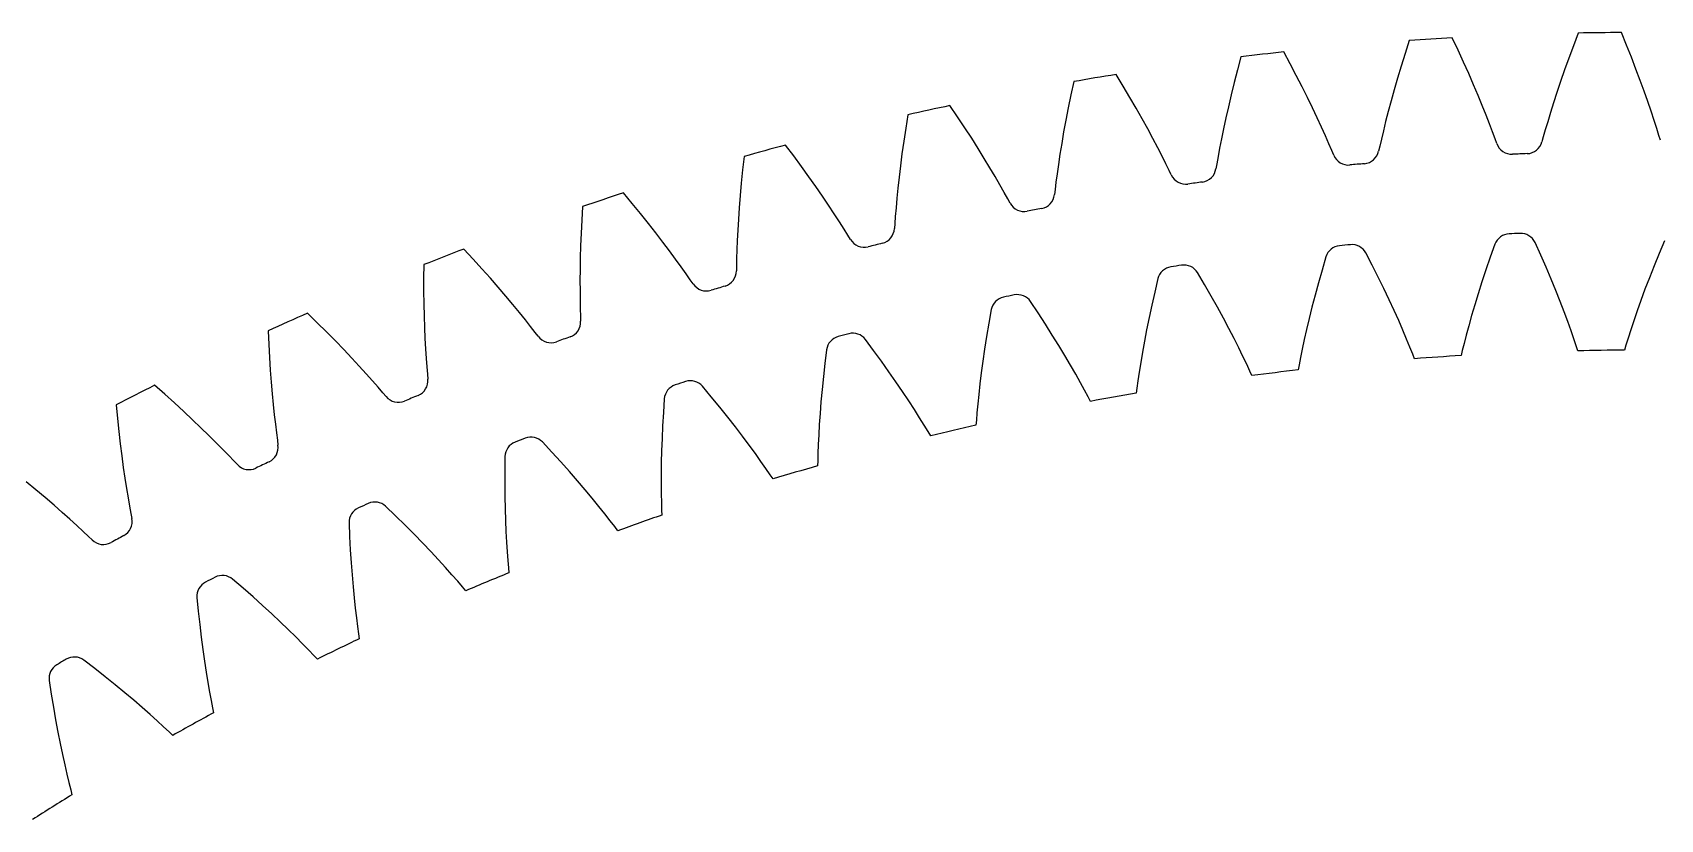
# Model space of a CAD drawing. Header units: millimetres. Extents: x -94 to 94, y -94 to 94.
# Drawn here: x -45.58 to 0.52, y 71.45 to 93.75 of the extents above; entities that cross this region are included whole.
import ezdxf

# ---------------------------------------------------------------- set-up
doc = ezdxf.new("R2010")
doc.units = ezdxf.units.MM

msp = doc.modelspace()

# ---------------------------------------------------------------- linework, layer by layer
at = {"layer": 'thin_ring_external'}
for p, q in [((-5.208707, 93.248879), (-5.37317, 93.595895)), ((-1.807291, 93.732578), (-1.944708, 93.373991)), ((-0.44057, 93.393201), (-0.587099, 93.748162)), ((-9.963256, 92.861282), (-10.145223, 93.199447)), ((-6.709903, 93.152892), (-6.821037, 92.798662)), ((-6.590975, 93.518028), (-6.709903, 93.152892)), ((-5.053363, 92.911688), (-5.208707, 93.248879)), ((-1.944708, 93.373991), (-2.073785, 93.025898)), ((-0.302646, 93.048518), (-0.44057, 93.393201)), ((-11.457592, 92.688768), (-11.550494, 92.329325)), ((-11.357464, 93.0595), (-11.457592, 92.688768)), ((-9.790897, 92.532462), (-9.963256, 92.861282)), ((-6.821037, 92.798662), (-6.924445, 92.456179)), ((-4.907179, 92.585164), (-5.053363, 92.911688)), ((-2.194545, 92.689141), (-2.30699, 92.364734)), ((-2.073785, 93.025898), (-2.194545, 92.689141)), ((-0.173324, 92.714955), (-0.302646, 93.048518)), ((-0.052631, 92.393525), (-0.173324, 92.714955)), ((-16.094322, 92.35819), (-16.17539, 91.982829)), ((-14.691812, 92.23142), (-14.890809, 92.559853)), ((-14.502888, 91.91183), (-14.691812, 92.23142)), ((-11.550494, 92.329325), (-11.63628, 91.982009)), ((-9.628231, 92.213828), (-9.790897, 92.532462)), ((-9.475385, 91.906383), (-9.628231, 92.213828)), ((-6.924445, 92.456179), (-7.020179, 92.126453)), ((-4.770231, 92.270316), (-4.907179, 92.585164)), ((-4.642652, 91.968384), (-4.770231, 92.270316)), ((-2.30699, 92.364734), (-2.411082, 92.053922)), ((0.059364, 92.085473), (-0.052631, 92.393525)), ((-16.17539, 91.982829), (-16.249817, 91.619112)), ((-14.324164, 91.601917), (-14.502888, 91.91183)), ((-11.63628, 91.982009), (-11.715053, 91.647825)), ((-9.332556, 91.61136), (-9.475385, 91.906383)), ((-7.108264, 91.810732), (-7.188686, 91.510604)), ((-7.020179, 92.126453), (-7.108264, 91.810732)), ((-4.524661, 91.680943), (-4.642652, 91.968384)), ((-2.506723, 91.758292), (-2.593713, 91.479954)), ((-2.411082, 92.053922), (-2.506723, 91.758292)), ((0.162524, 91.792382), (0.059364, 92.085473)), ((0.256595, 91.516357), (0.162524, 91.792382)), ((-20.789192, 91.415929), (-20.850988, 91.036918)), ((-19.382038, 91.360937), (-19.597545, 91.67878)), ((-19.177043, 91.05141), (-19.382038, 91.360937)), ((-16.249817, 91.619112), (-16.317757, 91.267868)), ((-14.15582, 91.302678), (-14.324164, 91.601917)), ((-13.998113, 91.015332), (-14.15582, 91.302678)), ((-11.786902, 91.328018), (-11.851894, 91.024175)), ((-11.715053, 91.647825), (-11.786902, 91.328018)), ((-9.200043, 91.330319), (-9.332556, 91.61136)), ((-9.078311, 91.065326), (-9.200043, 91.330319)), ((-7.188686, 91.510604), (-7.261351, 91.228187)), ((-4.416619, 91.410081), (-4.524661, 91.680943)), ((-4.319141, 91.158745), (-4.416619, 91.410081)), ((-2.593713, 91.479954), (-2.671666, 91.221894)), ((0.341113, 91.260372), (0.256595, 91.516357)), ((-20.850988, 91.036918), (-20.906747, 90.669875)), ((-18.982728, 90.751027), (-19.177043, 91.05141)), ((-16.379363, 90.930098), (-16.43479, 90.607039)), ((-16.317757, 91.267868), (-16.379363, 90.930098)), ((-13.851422, 90.741424), (-13.998113, 91.015332)), ((-11.851894, 91.024175), (-11.910044, 90.738416)), ((-8.968126, 90.819296), (-9.078311, 91.065326)), ((-8.870848, 90.596753), (-8.968126, 90.819296)), ((-7.326025, 90.966484), (-7.382176, 90.730188)), ((-7.261351, 91.228187), (-7.326025, 90.966484)), ((-4.233353, 90.931525), (-4.319141, 91.158745)), ((-4.161689, 90.736963), (-4.233353, 90.931525)), ((-2.739809, 90.988774), (-2.796369, 90.789297)), ((-2.671666, 91.221894), (-2.739809, 90.988774)), ((0.415187, 91.029068), (0.341113, 91.260372)), ((0.476823, 90.831101), (0.415187, 91.029068)), ((0.520303, 90.695686), (0.476823, 90.831101)), ((-24.021699, 90.252103), (-24.253155, 90.558528)), ((-20.906747, 90.669875), (-20.956663, 90.31562)), ((-18.799323, 90.460774), (-18.982728, 90.751027)), ((-18.62715, 90.181856), (-18.799323, 90.460774)), ((-16.43479, 90.607039), (-16.484183, 90.300275)), ((-13.716319, 90.482993), (-13.851422, 90.741424)), ((-13.593715, 90.242909), (-13.716319, 90.482993)), ((-11.961272, 90.473752), (-12.005284, 90.234897)), ((-11.910044, 90.738416), (-11.961272, 90.473752)), ((-8.789343, 90.406104), (-8.870848, 90.596753)), ((-8.732279, 90.27583), (-8.789343, 90.406104)), ((-7.428477, 90.528084), (-7.461464, 90.389738)), ((-7.382176, 90.730188), (-7.428477, 90.528084)), ((-4.111351, 90.603946), (-4.161689, 90.736963)), ((-2.796369, 90.789297), (-2.836377, 90.652817)), ((-25.429825, 90.235173), (-25.472188, 89.853502)), ((-23.801166, 89.953448), (-24.021699, 90.252103)), ((-23.591767, 89.663378), (-23.801166, 89.953448)), ((-21.000942, 89.975145), (-21.039801, 89.649677)), ((-20.956663, 90.31562), (-21.000942, 89.975145)), ((-18.466665, 89.915795), (-18.62715, 90.181856)), ((-18.318542, 89.664599), (-18.466665, 89.915795)), ((-16.527665, 90.011919), (-16.565312, 89.744984)), ((-16.484183, 90.300275), (-16.527665, 90.011919)), ((-13.485201, 90.025624), (-13.593715, 90.242909)), ((-13.394067, 89.839385), (-13.485201, 90.025624)), ((-12.041205, 90.030692), (-12.067084, 89.890843)), ((-12.005284, 90.234897), (-12.041205, 90.030692)), ((-25.509133, 89.48409), (-25.540895, 89.127749)), ((-25.472188, 89.853502), (-25.509133, 89.48409)), ((-23.393782, 89.382869), (-23.591767, 89.663378)), ((-21.039801, 89.649677), (-21.073466, 89.340791)), ((-18.18384, 89.43109), (-18.318542, 89.664599)), ((-18.064372, 89.219628), (-18.18384, 89.43109)), ((-16.597071, 89.504194), (-16.622518, 89.298421)), ((-16.565312, 89.744984), (-16.597071, 89.504194)), ((-13.330426, 89.712195), (-13.394067, 89.839385)), ((-28.59869, 88.907812), (-28.84549, 89.202019)), ((-25.540895, 89.127749), (-25.567732, 88.785457)), ((-23.207591, 89.113106), (-23.393782, 89.382869)), ((-23.03373, 88.855586), (-23.207591, 89.113106)), ((-21.102168, 89.050592), (-21.126136, 88.782083)), ((-21.073466, 89.340791), (-21.102168, 89.050592)), ((-17.963848, 89.038286), (-18.064372, 89.219628)), ((-17.893795, 88.914511), (-17.963848, 89.038286)), ((-16.622518, 89.298421), (-16.641223, 89.157433)), ((-30.004115, 88.819005), (-30.026934, 88.435668)), ((-28.363196, 88.620807), (-28.59869, 88.907812)), ((-28.139258, 88.341808), (-28.363196, 88.620807)), ((-25.567732, 88.785457), (-25.589921, 88.45843)), ((-22.872974, 88.612281), (-23.03373, 88.855586)), ((-22.726524, 88.385954), (-22.872974, 88.612281)), ((-21.145558, 88.539985), (-21.160466, 88.333181)), ((-21.126136, 88.782083), (-21.145558, 88.539985)), ((-30.044968, 88.064852), (-30.058494, 87.707353)), ((-30.026934, 88.435668), (-30.044968, 88.064852)), ((-27.927208, 88.071773), (-28.139258, 88.341808)), ((-27.727486, 87.811869), (-27.927208, 88.071773)), ((-25.60777, 88.148227), (-25.621618, 87.856941)), ((-25.589921, 88.45843), (-25.60777, 88.148227)), ((-22.596415, 88.180868), (-22.726524, 88.385954)), ((-22.486763, 88.004896), (-22.596415, 88.180868)), ((-21.160466, 88.333181), (-21.171947, 88.191422)), ((-33.10107, 87.331571), (-33.362571, 87.612792)), ((-30.058494, 87.707353), (-30.067818, 87.364138)), ((-27.540703, 87.563563), (-27.727486, 87.811869)), ((-25.631844, 87.587558), (-25.638879, 87.344785)), ((-25.621618, 87.856941), (-25.631844, 87.587558)), ((-22.410482, 87.88486), (-22.486763, 88.004896)), ((-34.500127, 87.171117), (-34.503344, 86.787116)), ((-32.851228, 87.056964), (-33.10107, 87.331571)), ((-30.067818, 87.364138), (-30.073281, 87.036404)), ((-27.367733, 87.328784), (-27.540703, 87.563563)), ((-27.209918, 87.11023), (-27.367733, 87.328784)), ((-25.643208, 87.13749), (-25.647436, 86.995329)), ((-25.638879, 87.344785), (-25.643208, 87.13749)), ((-34.503344, 86.787116), (-34.50242, 86.415862)), ((-32.613338, 86.789764), (-32.851228, 87.056964)), ((-32.387776, 86.530909), (-32.613338, 86.789764)), ((-30.073281, 87.036404), (-30.075267, 86.725695)), ((-30.075267, 86.725695), (-30.074223, 86.434082)), ((-27.069507, 86.912055), (-27.209918, 87.11023)), ((-26.951013, 86.741911), (-27.069507, 86.912055)), ((-26.868701, 86.625926), (-26.951013, 86.741911)), ((-34.50242, 86.415862), (-34.497674, 86.05814)), ((-32.175044, 86.281542), (-32.387776, 86.530909)), ((-31.975825, 86.043097), (-32.175044, 86.281542)), ((-30.074223, 86.434082), (-30.070682, 86.164528)), ((-37.517094, 85.527492), (-37.792612, 85.794994)), ((-34.497674, 86.05814), (-34.489461, 85.714895)), ((-31.791093, 85.817456), (-31.975825, 86.043097)), ((-31.622324, 85.607245), (-31.791093, 85.817456)), ((-30.070682, 86.164528), (-30.065311, 85.921712)), ((-30.065311, 85.921712), (-30.059049, 85.714466)), ((-38.906133, 85.295811), (-38.889738, 84.912145)), ((-37.253556, 85.266), (-37.517094, 85.527492)), ((-34.489461, 85.714895), (-34.478182, 85.387311)), ((-34.478182, 85.387311), (-34.464301, 85.076905)), ((-31.471977, 85.416498), (-31.622324, 85.607245)), ((-31.34495, 85.252626), (-31.471977, 85.416498)), ((-30.059049, 85.714466), (-30.056014, 85.572275)), ((-38.889738, 84.912145), (-38.869859, 84.541424)), ((-37.002332, 85.011295), (-37.253556, 85.266)), ((-36.763847, 84.764295), (-37.002332, 85.011295)), ((-34.464301, 85.076905), (-34.448369, 84.785726)), ((-31.256824, 85.140996), (-31.34495, 85.252626)), ((-38.869859, 84.541424), (-38.846854, 84.18441)), ((-36.53866, 84.526116), (-36.763847, 84.764295)), ((-36.327526, 84.298154), (-36.53866, 84.526116)), ((-34.448369, 84.785726), (-34.431068, 84.516705)), ((-34.431068, 84.516705), (-34.413306, 84.274479)), ((-38.846854, 84.18441), (-38.821125, 83.842033)), ((-36.131514, 84.08224), (-36.327526, 84.298154)), ((-35.952232, 83.880921), (-36.131514, 84.08224)), ((-34.413306, 84.274479), (-34.396471, 84.067824)), ((-34.396471, 84.067824), (-34.386178, 83.925973)), ((-41.835239, 83.500281), (-42.124057, 83.753366)), ((-41.558694, 83.252587), (-41.835239, 83.500281)), ((-38.821125, 83.842033), (-38.793134, 83.515451)), ((-38.793134, 83.515451), (-38.763422, 83.20616)), ((-35.792341, 83.698099), (-35.952232, 83.880921)), ((-35.657112, 83.540927), (-35.792341, 83.698099)), ((-35.563401, 83.433942), (-35.657112, 83.540927)), ((-43.210637, 83.197977), (-43.174673, 82.815649)), ((-41.294792, 83.011042), (-41.558694, 83.252587)), ((-41.044006, 82.776541), (-41.294792, 83.011042)), ((-38.763422, 83.20616), (-38.732642, 82.916173)), ((-43.174673, 82.815649), (-43.135891, 82.446426)), ((-40.806951, 82.55017), (-41.044006, 82.776541)), ((-40.584452, 82.333287), (-40.806951, 82.55017)), ((-38.732642, 82.916173), (-38.701628, 82.648387)), ((-38.701628, 82.648387), (-38.671521, 82.407384)), ((-43.135891, 82.446426), (-43.094686, 82.091053)), ((-43.094686, 82.091053), (-43.051509, 81.750436)), ((-40.377672, 82.127663), (-40.584452, 82.333287)), ((-40.188344, 81.93576), (-40.377672, 82.127663)), ((-38.671521, 82.407384), (-38.644155, 82.201858)), ((-38.644155, 82.201858), (-38.626634, 82.060718)), ((-43.051509, 81.750436), (-43.00688, 81.42571)), ((-40.019327, 81.761342), (-40.188344, 81.93576)), ((-39.876249, 81.61128), (-40.019327, 81.761342)), ((-39.777197, 81.509219), (-39.876249, 81.61128)), ((-43.00688, 81.42571), (-42.961413, 81.118339)), ((-45.479518, 80.794222), (-45.755409, 81.021977)), ((-45.217086, 80.572833), (-45.479518, 80.794222)), ((-42.961413, 81.118339), (-42.915867, 80.830302)), ((-42.915867, 80.830302), (-42.871219, 80.564448)), ((-44.968781, 80.358861), (-45.217086, 80.572833)), ((-44.735499, 80.153621), (-44.968781, 80.358861)), ((-42.871219, 80.564448), (-42.828846, 80.325298)), ((-42.828846, 80.325298), (-42.791022, 80.121437)), ((-44.518488, 79.958824), (-44.735499, 80.153621)), ((-44.319609, 79.776839), (-44.518488, 79.958824)), ((-44.141907, 79.611278), (-44.319609, 79.776839)), ((-42.791022, 80.121437), (-42.766316, 79.981375)), ((-43.991353, 79.468718), (-44.141907, 79.611278)), ((-43.887219, 79.371848), (-43.991353, 79.468718))]:
    msp.add_line(p, q, dxfattribs=at)
for centre, radius, start, end in [((0, 0), 93.75, 93.28564, 94.031433), ((0, 0), 93.75, 90.358811, 91.104604), ((0, 0), 93.75, 96.21247, 96.958262), ((0, 0), 93.75, 99.139299, 99.885091), ((0, 0), 93.75, 102.066128, 102.811921), ((0, 0), 93.75, 104.992957, 105.73875), ((-7.902199, 90.480583), 0.45, 274.991311, 348.353271), ((-3.685775, 90.750183), 0.45, 198.963802, 272.325762), ((-3.271898, 90.766047), 0.45, 272.064482, 345.426442), ((-12.511883, 89.959065), 0.45, 277.91814, 351.2801), ((-8.314726, 90.443607), 0.45, 201.890632, 275.252592), ((0, 0), 90.375, 94.991311, 95.252592), ((0, 0), 90.375, 92.064482, 92.325762), ((-12.921984, 89.901073), 0.45, 204.817461, 278.179421), ((0, 0), 90.375, 97.91814, 98.179421), ((0, 0), 93.75, 107.919787, 108.665579), ((-17.088925, 89.202855), 0.45, 280.844969, 354.206929), ((-17.49553, 89.123998), 0.45, 207.74429, 281.10625), ((0, 0), 90.375, 100.844969, 101.10625), ((-21.621384, 88.213924), 0.45, 283.771799, 357.133759), ((0, 0), 93.75, 110.846616, 111.592408), ((-22.023432, 88.114409), 0.45, 210.671119, 284.033079), ((0, 0), 90.375, 103.771799, 104.033079), ((-26.097436, 86.994853), 0.45, 286.698628, 0.060588), ((-26.493878, 86.874939), 0.45, 213.597949, 286.959909), ((0, 0), 90.375, 106.698628, 106.959909), ((0, 0), 93.75, 113.773445, 114.519238), ((-30.505402, 85.548823), 0.45, 289.625457, 2.987417), ((-30.895204, 85.408823), 0.45, 216.524778, 289.886738), ((0, 0), 90.375, 109.625457, 109.886738), ((-34.833783, 83.879605), 0.45, 292.552286, 5.914247), ((0, 0), 93.75, 116.700274, 117.446067), ((0, 0), 90.375, 112.552286, 112.813567), ((-35.215928, 83.719884), 0.45, 219.451607, 292.813567), ((-39.071287, 81.991555), 0.45, 295.479116, 8.841076), ((-39.444778, 81.81253), 0.45, 222.378436, 295.740397), ((0, 0), 90.375, 115.479116, 115.740397), ((-43.206858, 79.889599), 0.45, 298.405945, 11.767905), ((-43.570721, 79.691737), 0.45, 225.305266, 298.667226), ((0, 0), 90.375, 118.405945, 118.667226)]:
    msp.add_arc(centre, radius, start, end, dxfattribs=at)
at = {"layer": 'thin_ring_internal'}
for p, q in [((-4.166938, 87.752376), (-4.296968, 87.384267)), ((-2.870982, 87.442732), (-3.030711, 87.798962)), ((0.631369, 87.848986), (0.48143, 87.488526)), ((-8.952808, 87.393879), (-9.062542, 87.019218)), ((-7.641877, 87.155469), (-7.820821, 87.502444)), ((-7.471512, 86.81824), (-7.641877, 87.155469)), ((-4.296968, 87.384267), (-4.419827, 87.026981)), ((-2.719287, 87.096704), (-2.870982, 87.442732)), ((0.339244, 87.138483), (0.206186, 86.799708)), ((0.48143, 87.488526), (0.339244, 87.138483)), ((-13.71196, 86.774565), (-13.80107, 86.39447)), ((-12.389966, 86.608099), (-12.58759, 86.944784)), ((-9.062542, 87.019218), (-9.165707, 86.655756)), ((-7.311168, 86.491495), (-7.471512, 86.81824)), ((-4.534186, 86.681446), (-4.640094, 86.348692)), ((-4.419827, 87.026981), (-4.534186, 86.681446)), ((-2.577025, 86.76169), (-2.719287, 87.096704)), ((-2.444233, 86.438723), (-2.577025, 86.76169)), ((0.206186, 86.799708), (0.082264, 86.473235)), ((-13.80107, 86.39447), (-13.884232, 86.025917)), ((-12.201439, 86.280677), (-12.389966, 86.608099)), ((-12.023491, 85.963175), (-12.201439, 86.280677)), ((-9.261026, 86.304491), (-9.348604, 85.966451)), ((-9.165707, 86.655756), (-9.261026, 86.304491)), ((-7.160936, 86.176262), (-7.311168, 86.491495)), ((-4.640094, 86.348692), (-4.737571, 86.029992)), ((-2.320993, 86.129072), (-2.444233, 86.438723)), ((0.082264, 86.473235), (-0.032472, 86.160333)), ((-18.43019, 85.896281), (-18.49841, 85.511887)), ((-17.101078, 85.802256), (-17.316793, 86.127647)), ((-16.894952, 85.485618), (-17.101078, 85.802256)), ((-13.884232, 86.025917), (-13.960227, 85.669971)), ((-11.856269, 85.656617), (-12.023491, 85.963175)), ((-9.348604, 85.966451), (-9.428532, 85.642903)), ((-7.02097, 85.873803), (-7.160936, 86.176262)), ((-6.891517, 85.585715), (-7.02097, 85.873803)), ((-4.737571, 86.029992), (-4.826591, 85.72696)), ((-2.207465, 85.834344), (-2.320993, 86.129072)), ((-2.103935, 85.556674), (-2.207465, 85.834344)), ((-0.137907, 85.862614), (-0.233814, 85.58222)), ((-0.032472, 86.160333), (-0.137907, 85.862614)), ((-18.49841, 85.511887), (-18.561322, 85.139342)), ((-16.699931, 85.178308), (-16.894952, 85.485618)), ((-14.029215, 85.327652), (-14.091355, 85.000222)), ((-13.960227, 85.669971), (-14.029215, 85.327652)), ((-11.699995, 85.362253), (-11.856269, 85.656617)), ((-11.555002, 85.081664), (-11.699995, 85.362253)), ((-9.500871, 85.335462), (-9.565627, 85.046281)), ((-9.428532, 85.642903), (-9.500871, 85.335462)), ((-6.772978, 85.314113), (-6.891517, 85.585715)), ((-6.666033, 85.061978), (-6.772978, 85.314113)), ((-4.907043, 85.441746), (-4.978659, 85.177397)), ((-4.826591, 85.72696), (-4.907043, 85.441746)), ((-2.010918, 85.299075), (-2.103935, 85.556674)), ((-1.929401, 85.066238), (-2.010918, 85.299075)), ((-0.319759, 85.322176), (-0.394886, 85.0872)), ((-0.233814, 85.58222), (-0.319759, 85.322176)), ((-21.761154, 84.740346), (-21.994317, 85.053471)), ((-18.561322, 85.139342), (-18.617765, 84.779777)), ((-16.516218, 84.881339), (-16.699931, 85.178308)), ((-16.344102, 84.595948), (-16.516218, 84.881339)), ((-14.091355, 85.000222), (-14.146796, 84.689289)), ((-11.421808, 84.81694), (-11.555002, 85.081664)), ((-9.565627, 85.046281), (-9.622701, 84.778415)), ((-6.571923, 84.83394), (-6.666033, 85.061978)), ((-6.493317, 84.638606), (-6.571923, 84.83394)), ((-5.040842, 84.938669), (-5.092117, 84.73445)), ((-4.978659, 85.177397), (-5.040842, 84.938669)), ((-1.86158, 84.866903), (-1.929401, 85.066238)), ((-1.816245, 84.730536), (-1.86158, 84.866903)), ((-0.457237, 84.886086), (-0.49883, 84.748532)), ((-0.394886, 85.0872), (-0.457237, 84.886086)), ((-23.140544, 84.374103), (-23.183018, 83.998678)), ((-23.093417, 84.761648), (-23.140544, 84.374103)), ((-21.538044, 84.435437), (-21.761154, 84.740346)), ((-21.326532, 84.139235), (-21.538044, 84.435437)), ((-18.667956, 84.434202), (-18.712123, 84.103867)), ((-18.617765, 84.779777), (-18.667956, 84.434202)), ((-16.184003, 84.323696), (-16.344102, 84.595948)), ((-14.195664, 84.397004), (-14.238024, 84.126421)), ((-14.146796, 84.689289), (-14.195664, 84.397004)), ((-11.301254, 84.571022), (-11.421808, 84.81694)), ((-11.194831, 84.348463), (-11.301254, 84.571022)), ((-9.671754, 84.536647), (-9.711801, 84.329933)), ((-9.622701, 84.778415), (-9.671754, 84.536647)), ((-6.440603, 84.504918), (-6.493317, 84.638606)), ((-5.092117, 84.73445), (-5.126137, 84.59483)), ((-23.183018, 83.998678), (-23.219741, 83.636568)), ((-21.126875, 83.852742), (-21.326532, 84.139235)), ((-18.712123, 84.103867), (-18.750502, 83.790371)), ((-16.036551, 84.066641), (-16.184003, 84.323696)), ((-15.902748, 83.827672), (-16.036551, 84.066641)), ((-14.238024, 84.126421), (-14.273801, 83.882335)), ((-11.105675, 84.157713), (-11.194831, 84.348463)), ((-11.045739, 84.027104), (-11.105675, 84.157713)), ((-9.711801, 84.329933), (-9.738145, 84.188663)), ((-26.356285, 83.425537), (-26.6062, 83.725462)), ((-23.219741, 83.636568), (-23.250986, 83.288768)), ((-20.939431, 83.577175), (-21.126875, 83.852742)), ((-20.764704, 83.314072), (-20.939431, 83.577175)), ((-18.783335, 83.495853), (-18.810856, 83.223361)), ((-18.750502, 83.790371), (-18.783335, 83.495853)), ((-15.78433, 83.611258), (-15.902748, 83.827672)), ((-15.68489, 83.425661), (-15.78433, 83.611258)), ((-14.3025, 83.673743), (-14.321091, 83.531245)), ((-14.273801, 83.882335), (-14.3025, 83.673743)), ((-27.713618, 82.984513), (-27.735526, 82.607329)), ((-27.687724, 83.374054), (-27.713618, 82.984513)), ((-26.116858, 83.133267), (-26.356285, 83.425537)), ((-25.889486, 82.849058), (-26.116858, 83.133267)), ((-23.250986, 83.288768), (-23.277047, 82.956513)), ((-20.603435, 83.065453), (-20.764704, 83.314072)), ((-20.456781, 82.834149), (-20.603435, 83.065453)), ((-18.833251, 82.977685), (-18.850516, 82.767837)), ((-18.810856, 83.223361), (-18.833251, 82.977685)), ((-15.617911, 83.29852), (-15.68489, 83.425661)), ((-27.735526, 82.607329), (-27.75242, 82.243754)), ((-25.674482, 82.573895), (-25.889486, 82.849058)), ((-25.47227, 82.308976), (-25.674482, 82.573895)), ((-23.298249, 82.641389), (-23.31495, 82.345517)), ((-23.277047, 82.956513), (-23.298249, 82.641389)), ((-20.326722, 82.624524), (-20.456781, 82.834149)), ((-20.217295, 82.444634), (-20.326722, 82.624524)), ((-18.850516, 82.767837), (-18.861296, 82.624536)), ((-30.87276, 81.861754), (-31.13868, 82.147584)), ((-27.75242, 82.243754), (-27.764625, 81.894766)), ((-25.283435, 82.055807), (-25.47227, 82.308976)), ((-25.10883, 81.816366), (-25.283435, 82.055807)), ((-23.327549, 82.071929), (-23.336494, 81.825397)), ((-23.31495, 82.345517), (-23.327549, 82.071929)), ((-20.143473, 82.32134), (-20.217295, 82.444634)), ((-32.1994, 81.737639), (-32.203983, 81.347265)), ((-30.617729, 81.582994), (-30.87276, 81.861754)), ((-27.764625, 81.894766), (-27.772503, 81.561585)), ((-24.949763, 81.593415), (-25.10883, 81.816366)), ((-24.808451, 81.391205), (-24.949763, 81.593415)), ((-23.342274, 81.614919), (-23.345213, 81.471244)), ((-23.336494, 81.825397), (-23.342274, 81.614919)), ((-32.203983, 81.347265), (-32.205261, 80.969448)), ((-30.375176, 81.311626), (-30.617729, 81.582994)), ((-30.145467, 81.048615), (-30.375176, 81.311626)), ((-27.776465, 81.245773), (-27.776983, 80.94943)), ((-27.772503, 81.561585), (-27.776465, 81.245773)), ((-24.689364, 81.21756), (-24.808451, 81.391205)), ((-24.608919, 81.098481), (-24.689364, 81.21756)), ((-32.205261, 80.969448), (-32.202275, 80.605492)), ((-29.929088, 80.795134), (-30.145467, 81.048615)), ((-29.72671, 80.552655), (-29.929088, 80.795134)), ((-27.776983, 80.94943), (-27.774623, 80.675562)), ((-27.774623, 80.675562), (-27.770092, 80.42891)), ((-35.297098, 80.053663), (-35.57823, 80.324545)), ((-32.202275, 80.605492), (-32.195404, 80.256359)), ((-32.195404, 80.256359), (-32.185075, 79.923244)), ((-29.53929, 80.323107), (-29.72671, 80.552655)), ((-29.368286, 80.109175), (-29.53929, 80.323107)), ((-27.770092, 80.42891), (-27.764369, 80.21843)), ((-27.764369, 80.21843), (-27.759458, 80.074809)), ((-36.614981, 79.857286), (-36.598238, 79.467245)), ((-35.027225, 79.789246), (-35.297098, 80.053663)), ((-34.770214, 79.531529), (-35.027225, 79.789246)), ((-32.185075, 79.923244), (-32.171785, 79.607687)), ((-29.216141, 79.914984), (-29.368286, 80.109175)), ((-29.08775, 79.748101), (-29.216141, 79.914984)), ((-29.000922, 79.633592), (-29.08775, 79.748101)), ((-36.598238, 79.467245), (-36.578882, 79.089921)), ((-34.526485, 79.281454), (-34.770214, 79.531529)), ((-32.171785, 79.607687), (-32.15612, 79.311759)), ((-32.15612, 79.311759), (-32.138807, 79.038428)), ((-36.578882, 79.089921), (-36.556025, 78.726672)), ((-34.296587, 79.040168), (-34.526485, 79.281454)), ((-34.081269, 78.809103), (-34.296587, 79.040168)), ((-32.138807, 79.038428), (-32.120813, 78.792391)), ((-36.556025, 78.726672), (-36.530098, 78.378435)), ((-36.530098, 78.378435), (-36.501595, 78.046381)), ((-33.881593, 78.590131), (-34.081269, 78.809103)), ((-33.699162, 78.385857), (-33.881593, 78.590131)), ((-33.53664, 78.200264), (-33.699162, 78.385857)), ((-32.120813, 78.792391), (-32.103605, 78.582538)), ((-32.103605, 78.582538), (-32.090858, 78.439399)), ((-39.616095, 78.00666), (-39.911601, 78.261785)), ((-39.332185, 77.757376), (-39.616095, 78.00666)), ((-36.501595, 78.046381), (-36.471091, 77.732021)), ((-33.399326, 78.040642), (-33.53664, 78.200264)), ((-33.306375, 77.931046), (-33.399326, 78.040642)), ((-40.921288, 77.738608), (-40.88327, 77.350063)), ((-39.061485, 77.514078), (-39.332185, 77.757376)), ((-38.804463, 77.277686), (-39.061485, 77.514078)), ((-36.471091, 77.732021), (-36.439289, 77.437389)), ((-40.88327, 77.350063), (-40.843338, 76.97436)), ((-38.561732, 77.049315), (-38.804463, 77.277686)), ((-38.334117, 76.830353), (-38.561732, 77.049315)), ((-36.439289, 77.437389), (-36.407077, 77.165412)), ((-36.407077, 77.165412), (-36.375673, 76.920725)), ((-40.843338, 76.97436), (-40.800678, 76.6129)), ((-40.800678, 76.6129), (-40.755773, 76.266599)), ((-38.122781, 76.622612), (-38.334117, 76.830353)), ((-37.929466, 76.428605), (-38.122781, 76.622612)), ((-36.375673, 76.920725), (-36.347031, 76.712125)), ((-36.347031, 76.712125), (-36.326486, 76.569896)), ((-40.755773, 76.266599), (-40.709179, 75.936597)), ((-37.757051, 76.252164), (-37.929466, 76.428605)), ((-37.611226, 76.100279), (-37.757051, 76.252164)), ((-37.512428, 75.995922), (-37.611226, 76.100279)), ((-43.816863, 75.726855), (-44.12586, 75.965462)), ((-43.519763, 75.493447), (-43.816863, 75.726855)), ((-40.709179, 75.936597), (-40.661554, 75.624372)), ((-40.661554, 75.624372), (-40.61371, 75.331917)), ((-45.105469, 75.387927), (-45.046291, 75.002038)), ((-43.23618, 75.265295), (-43.519763, 75.493447)), ((-42.966633, 75.043292), (-43.23618, 75.265295)), ((-40.61371, 75.331917), (-40.566693, 75.062104)), ((-45.046291, 75.002038), (-44.985901, 74.629076)), ((-42.711792, 74.828516), (-42.966633, 75.043292)), ((-42.47256, 74.622311), (-42.711792, 74.828516)), ((-40.566693, 75.062104), (-40.521974, 74.819497)), ((-40.521974, 74.819497), (-40.481983, 74.612772)), ((-44.985901, 74.629076), (-44.923566, 74.270486)), ((-44.923566, 74.270486), (-44.859817, 73.927153)), ((-42.250195, 74.426421), (-42.47256, 74.622311)), ((-42.046574, 74.24326), (-42.250195, 74.426421)), ((-41.864781, 74.076498), (-42.046574, 74.24326)), ((-40.481983, 74.612772), (-40.453701, 74.471878)), ((-44.859817, 73.927153), (-44.795271, 73.600189)), ((-41.710879, 73.932802), (-41.864781, 74.076498)), ((-41.60653, 73.833997), (-41.710879, 73.932802)), ((-44.795271, 73.600189), (-44.730667, 73.29103)), ((-44.730667, 73.29103), (-44.666923, 73.001624)), ((-44.666923, 73.001624), (-44.605242, 72.734782)), ((-44.605242, 72.734782), (-44.547341, 72.494978)), ((-44.547341, 72.494978), (-44.49612, 72.290746)), ((-44.49612, 72.290746), (-44.460187, 72.151606))]:
    msp.add_line(p, q, dxfattribs=at)
for centre, radius, start, end in [((0, 0), 88.125, 92.247303, 92.44835), ((-3.43798, 87.607568), 0.45, 25.170956, 92.247303), ((-8.523271, 87.259724), 0.45, 95.578784, 162.655131), ((0, 0), 88.125, 95.377737, 95.578784), ((-8.21703, 87.289095), 0.45, 28.301391, 95.377737), ((-3.745367, 87.594965), 0.45, 92.44835, 159.524696), ((0, 0), 88.125, 98.508172, 98.709219), ((-12.971558, 86.710117), 0.45, 31.431826, 98.508172), ((-13.275737, 86.664067), 0.45, 98.709219, 165.785566), ((-17.988584, 85.809769), 0.45, 101.839654, 168.916), ((0, 0), 88.125, 101.638607, 101.839654), ((-17.687373, 85.872361), 0.45, 34.562261, 101.638607), ((-22.647746, 84.699382), 0.45, 104.970089, 172.046435), ((0, 0), 88.125, 104.769042, 104.970089), ((-22.350402, 84.778329), 0.45, 37.692695, 104.769042), ((0, 0), 84.75, 93.467674, 94.358413), ((0, 0), 84.75, 90.337239, 91.227978), ((0, 0), 84.75, 96.598109, 97.488848), ((-27.239318, 83.336218), 0.45, 108.100524, 175.17687), ((0, 0), 88.125, 107.899476, 108.100524), ((-26.946729, 83.431286), 0.45, 40.82313, 107.899476), ((0, 0), 84.75, 99.728544, 100.619282), ((0, 0), 84.75, 102.858979, 103.749717), ((-31.749597, 81.724346), 0.45, 111.230958, 178.307305), ((0, 0), 88.125, 111.029911, 111.230958), ((-31.462636, 81.83525), 0.45, 43.953565, 111.029911), ((0, 0), 84.75, 105.989413, 106.880152), ((-36.165122, 79.868577), 0.45, 114.361393, 181.437739), ((0, 0), 88.125, 114.160346, 114.361393), ((-35.884647, 79.994986), 0.45, 47.084, 114.160346), ((0, 0), 84.75, 109.119848, 110.010587), ((-40.199563, 77.915985), 0.45, 50.214434, 117.290781), ((0, 0), 84.75, 112.250283, 113.141021), ((-40.472717, 77.774448), 0.45, 117.491828, 184.568174), ((0, 0), 88.125, 117.290781, 117.491828), ((0, 0), 84.75, 115.380718, 116.271456), ((-44.659525, 75.44821), 0.45, 120.622263, 187.698609), ((0, 0), 88.125, 120.421216, 120.622263), ((-44.394508, 75.604453), 0.45, 53.344869, 120.421216), ((0, 0), 84.75, 118.511152, 119.401891), ((0, 0), 84.75, 121.641587, 122.532326)]:
    msp.add_arc(centre, radius, start, end, dxfattribs=at)

doc.saveas('drawing.dxf')
